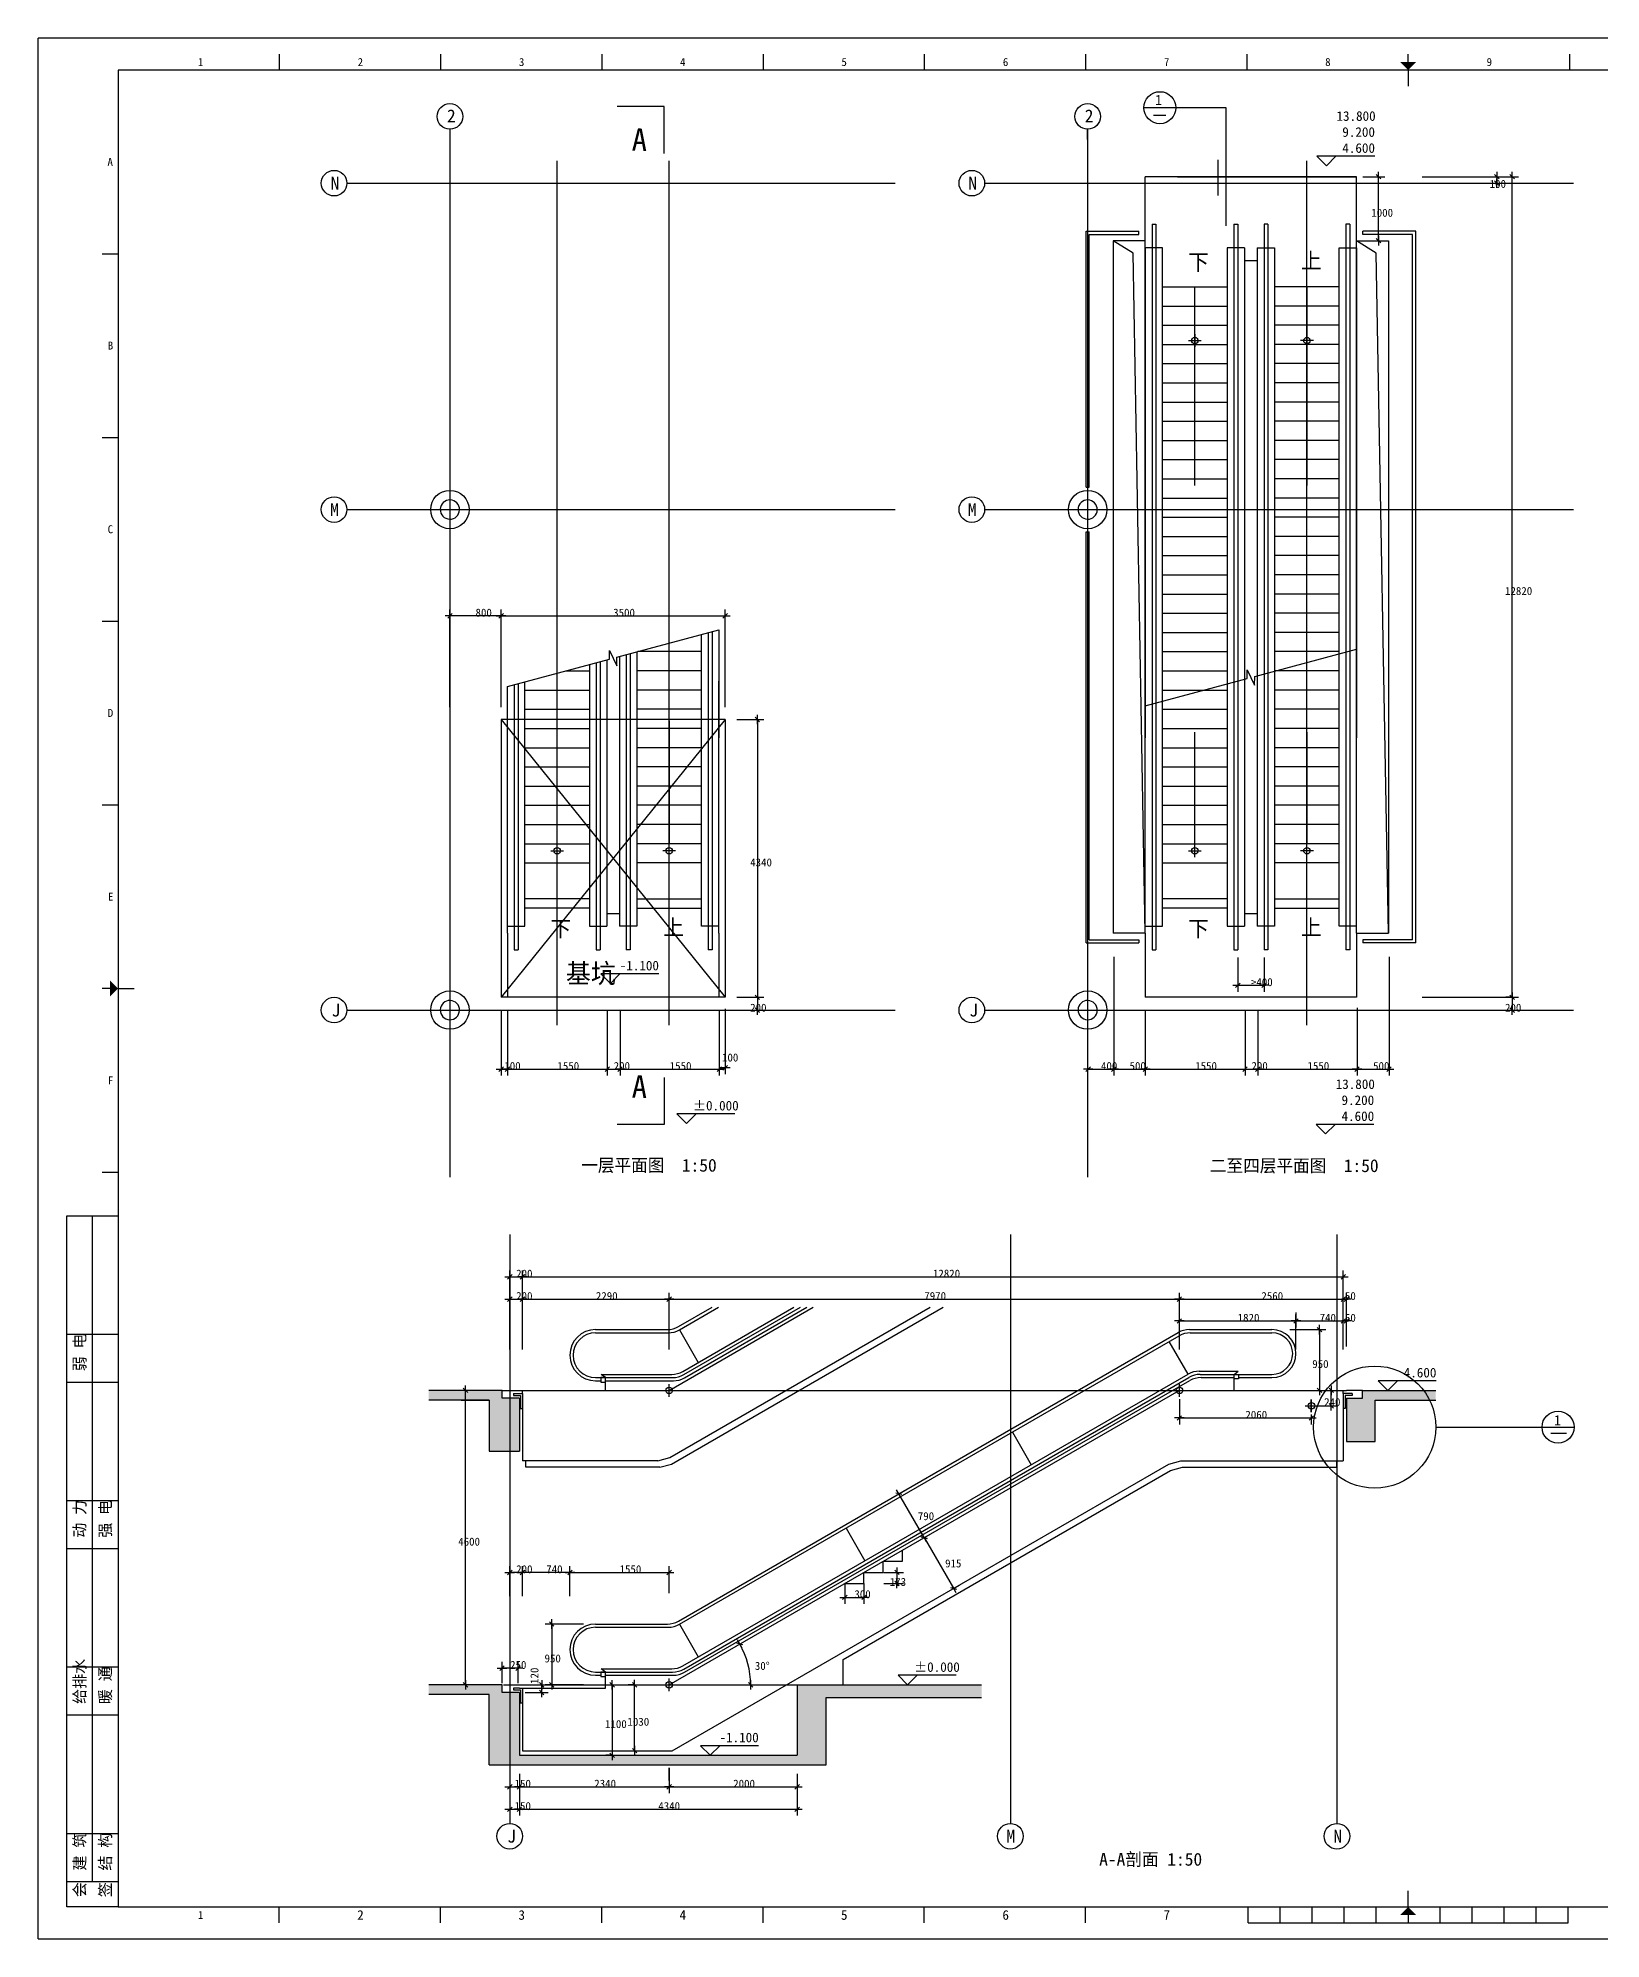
# Model space of a CAD drawing. Header units: metres. Extents: x 63097 to 105147, y -83418 to -53718.
# Drawn here: x 63097 to 87510, y -83418 to -53718 of the extents above; entities that cross this region are included whole.
import ezdxf

# ---------------------------------------------------------------- set-up
doc = ezdxf.new("R2010")
doc.units = ezdxf.units.M
for name, color, linetype in [('A_TEXT', 31, 'Continuous'), ('AXIS', 8, 'Continuous'), ('COL-S', 251, 'Continuous'), ('COLUMN', 1, 'Continuous'), ('D-TEXT', 3, 'Continuous'), ('DIM', 3, 'Continuous'), ('LINE', 3, 'Continuous'), ('RAILING', 4, 'Continuous'), ('STAIR', 6, 'Continuous'), ('TEXT', 7, 'Continuous'), ('TK', 9, 'Continuous'), ('WALL', 2, 'Continuous')]:
    doc.layers.add(name, color=color, linetype=linetype)

# ---------------------------------------------------------------- blocks, each defined once
blk = doc.blocks.new('_DIMX')
blk.add_line((-150, 0), (150, 0))
blk.add_lwpolyline([(-70, -70), (70, 70)])

msp = doc.modelspace()

# ---------------------------------------------------------------- hatches: boundary and pattern name
at = {"layer": 'COL-S'}
h = msp.add_hatch(dxfattribs=at)
h.set_pattern_fill('SOLID')
h.paths.add_polyline_path([(70145.58, -74996.98), (70145.58, -75796.98), (70465.58, -75796.98), (70465.58, -74966.98), (70345.58, -74966.98), (70345.58, -74846.98), (69200.82, -74846.98), (69200.82, -74996.98)])
h.paths.add_polyline_path([(70615.58, -74966.98), (70465.58, -74966.98), (70465.58, -75796.98), (70615.58, -75796.98)])
h = msp.add_hatch(dxfattribs=at)
h.set_pattern_fill('SOLID')
h.paths.add_polyline_path([(83985.58, -74996.98), (84930.34, -74996.98), (84930.34, -74846.98), (83785.58, -74846.98), (83785.58, -74966.98), (83535.58, -74966.98), (83535.58, -75646.98), (83985.58, -75646.98)])
h = msp.add_hatch(dxfattribs=at)
h.set_pattern_fill('SOLID')
h.paths.add_polyline_path([(70465.58, -79566.98), (70345.58, -79566.98), (70345.58, -79446.98), (69200.82, -79446.98), (69200.82, -79596.98), (70145.58, -79596.98), (70145.58, -80696.98), (70465.58, -80696.98)])
h = msp.add_hatch(dxfattribs=at)
h.set_pattern_fill('SOLID')
h.paths.add_polyline_path([(74955.58, -80546.98), (70615.58, -80546.98), (70615.58, -79566.98), (70465.58, -79566.98), (70465.58, -80696.98), (75405.58, -80696.98), (75405.58, -79646.98), (77835.85, -79646.98), (77835.85, -79446.98), (74955.58, -79446.98)])

# ---------------------------------------------------------------- linework, layer by layer
for p, q in [((70436.56, -79446.98), (71044.33, -79446.98)), ((70706.56, -79566.98), (71064.33, -79566.98)), ((70964.33, -79371.98), (70964.33, -79521.98)), ((70964.33, -79446.48), (70964.33, -79445.98)), ((70964.33, -79566.98), (70964.33, -79446.98)), ((70964.33, -79641.98), (70964.33, -79491.98)), ((70964.33, -79567.48), (70964.33, -79567.98))]:
    msp.add_line(p, q)
for points in [[(70929.33, -79411.98), (70999.33, -79481.98)], [(70999.33, -79601.98), (70929.33, -79531.98)]]:
    msp.add_lwpolyline(points)
at = {"layer": 'AXIS'}
for p, q in [((69530.69, -55142.69), (69530.69, -71516.12)), ((79492.25, -55302.82), (79492.25, -55142.69)), ((79492.25, -55142.69), (79492.25, -71516.12)), ((71205.69, -69140.69), (71205.69, -55635.02)), ((72955.69, -69140.69), (72955.69, -55635.02)), ((82917.25, -69140.69), (82917.25, -55635.02)), ((67921.94, -55984.96), (76483.5, -55984.96)), ((77883.5, -55984.96), (87081.39, -55984.96)), ((83266.32, -55984.96), (87081.39, -55984.96)), ((67921.94, -61084.96), (76483.5, -61084.96)), ((77883.5, -61084.96), (87081.39, -61084.96)), ((67921.94, -68904.96), (76483.5, -68904.96)), ((77883.5, -68904.96), (87081.39, -68904.96)), ((70465.58, -72411.08), (70465.58, -81612.19)), ((78285.58, -72411.08), (78285.58, -81612.19)), ((83385.58, -72411.08), (83385.58, -81612.19))]:
    msp.add_line(p, q, dxfattribs=at)
at = {"layer": 'COL-S'}
for centre, start, end in [((69530.69, -61084.96), 88.49, 268.49), ((69530.69, -61084.96), 268.49, 88.49), ((79492.25, -61084.96), 88.49, 268.49), ((79492.25, -61084.96), 268.49, 88.49), ((69530.69, -68904.96), 88.49, 268.49), ((69530.69, -68904.96), 268.49, 88.49), ((79492.25, -68904.96), 88.49, 268.49), ((79492.25, -68904.96), 268.49, 88.49)]:
    msp.add_arc(centre, 150, start, end, dxfattribs=at)
at = {"layer": 'COLUMN'}
for centre in [(69530.69, -61084.96), (79492.25, -61084.96), (69530.69, -68904.96), (79492.25, -68904.96)]:
    msp.add_circle(centre, 300, dxfattribs=at)
at = {"layer": 'D-TEXT'}
for p, q in [((83976.52, -55564.6), (83071.02, -55564.6)), ((83071.02, -55564.6), (83220.72, -55714.3)), ((83220.72, -55714.3), (83370.42, -55564.6)), ((72793.28, -68337.62), (71887.79, -68337.62)), ((71887.79, -68337.62), (72037.49, -68487.32)), ((72037.49, -68487.32), (72187.19, -68337.62)), ((73982.47, -70525.9), (73076.97, -70525.9)), ((73076.97, -70525.9), (73226.67, -70675.6)), ((73226.67, -70675.6), (73376.37, -70525.9)), ((83964.4, -70690.31), (83058.9, -70690.31)), ((83058.9, -70690.31), (83208.6, -70840.01)), ((83208.6, -70840.01), (83358.3, -70690.31)), ((84936.13, -74697.28), (84030.63, -74697.28)), ((84030.63, -74697.28), (84180.33, -74846.98)), ((84180.33, -74846.98), (84330.03, -74697.28)), ((77436.51, -79297.28), (76531.01, -79297.28)), ((76531.01, -79297.28), (76680.71, -79446.98)), ((76680.71, -79446.98), (76830.41, -79297.28)), ((72065.58, -79446.98), (72165.58, -79446.98)), ((72065.58, -79447.48), (72065.58, -80546.48)), ((72416.25, -79445.98), (72316.25, -79445.98)), ((72416.25, -80475.48), (72416.25, -79446.48)), ((72416.25, -80475.98), (72516.25, -80475.98)), ((74351.51, -80397.28), (73446.01, -80397.28)), ((73446.01, -80397.28), (73595.71, -80546.98)), ((73595.71, -80546.98), (73745.42, -80397.28)), ((72065.58, -80546.98), (71965.58, -80546.98)), ((72955.58, -80743.84), (72955.58, -81140.77)), ((70465.08, -81040.77), (70464.58, -81040.77)), ((70465.58, -80839.1), (70465.58, -81140.77)), ((70465.58, -81040.77), (70465.58, -81490.77)), ((70465.58, -81040.77), (70615.58, -81040.77)), ((70615.58, -80839.1), (70615.58, -81490.77)), ((70615.58, -80839.1), (70615.58, -81140.77)), ((70615.58, -80839.1), (70615.58, -81140.77)), ((70615.58, -81040.77), (70615.58, -81490.77)), ((70616.08, -81040.77), (72955.08, -81040.77)), ((70616.08, -81040.77), (70616.58, -81040.77)), ((72955.58, -80839.1), (72955.58, -81140.77)), ((72956.08, -81040.77), (74955.08, -81040.77)), ((74955.58, -80839.1), (74955.58, -81140.77)), ((74955.58, -80839.1), (74955.58, -81490.77)), ((70465.08, -81390.77), (70464.58, -81390.77)), ((70465.58, -81390.77), (70615.58, -81390.77)), ((70616.08, -81390.77), (74955.08, -81390.77)), ((70616.08, -81390.77), (70616.58, -81390.77))]:
    msp.add_line(p, q, dxfattribs=at)
for centre in [(69530.69, -54942.69), (79492.25, -54942.69), (67721.94, -55984.96), (77683.5, -55984.96), (67721.94, -61084.96), (77683.5, -61084.96), (67721.94, -68904.96), (77683.5, -68904.96), (70465.58, -81812.19), (78285.58, -81812.19), (83385.58, -81812.19)]:
    msp.add_circle(centre, 200, dxfattribs=at)
msp.add_arc((72955.58, -79446.98), 1272.75, 0.02, 29.98, dxfattribs=at)
at = {"layer": 'DIM'}
for p, q in [((84716.07, -55984.96), (85984.35, -55984.96)), ((85884.35, -55883.46), (85884.35, -55882.96)), ((85884.35, -55883.96), (85884.35, -55984.96)), ((85884.35, -55985.46), (85884.35, -55985.96)), ((69530.69, -64172.84), (69530.69, -62645.2)), ((70330.69, -64172.84), (70330.69, -62645.2)), ((70330.69, -64172.84), (70330.69, -62645.2)), ((73830.69, -64172.84), (73830.69, -62645.2)), ((70330.19, -62745.2), (69531.19, -62745.2)), ((70331.19, -62745.2), (73830.19, -62745.2)), ((73830.69, -64364.96), (70330.69, -68704.96)), ((70330.69, -64364.96), (73830.69, -68704.96)), ((74010.98, -64364.96), (74433.28, -64364.96)), ((74333.28, -64365.46), (74333.28, -68704.46)), ((81837.25, -68082.72), (81837.25, -68617.58)), ((82247.25, -68082.72), (82247.25, -68617.58)), ((81836.75, -68517.58), (81836.25, -68517.58)), ((81837.25, -68517.58), (82247.25, -68517.58)), ((82247.75, -68517.58), (82248.25, -68517.58)), ((74010.98, -68704.96), (74433.28, -68704.96)), ((74333.28, -68704.46), (74333.28, -68703.96)), ((74333.28, -68704.96), (74333.28, -68904.96)), ((74010.98, -68904.96), (74433.28, -68904.96)), ((74333.28, -68905.46), (74333.28, -68905.96)), ((70465.58, -74205.98), (70465.58, -72971.93)), ((70665.58, -73573.67), (70665.58, -72971.93)), ((70665.58, -74205.98), (70665.58, -72971.93)), ((83485.08, -73573.67), (83485.08, -72971.93)), ((70465.08, -73071.93), (70464.58, -73071.93)), ((70465.58, -73071.93), (70665.58, -73071.93)), ((70465.58, -73588.96), (70465.58, -73321.93)), ((70665.58, -74205.98), (70665.58, -73321.93)), ((70665.58, -73588.96), (70665.58, -73321.93)), ((70666.08, -73071.93), (83484.58, -73071.93)), ((70666.08, -73071.93), (70666.58, -73071.93)), ((72955.58, -74205.98), (72955.58, -73321.93)), ((72955.58, -74205.98), (72955.58, -73321.93)), ((80925.58, -73825.05), (80925.58, -73321.93)), ((80925.58, -73825.05), (80925.58, -73321.93)), ((83485.58, -73825.05), (83485.58, -73321.93)), ((70465.08, -73421.93), (70464.58, -73421.93)), ((70465.58, -73421.93), (70665.58, -73421.93)), ((70666.08, -73421.93), (72955.08, -73421.93)), ((70666.08, -73421.93), (70666.58, -73421.93)), ((72956.08, -73421.93), (80925.08, -73421.93)), ((80926.08, -73421.93), (83485.08, -73421.93)), ((82745.58, -73630.98), (82745.58, -73861.73)), ((73115.64, -73900.09), (73410.64, -74411.04)), ((80925.58, -74205.98), (80925.58, -73661.73)), ((80926.08, -73761.73), (82745.08, -73761.73)), ((82648.99, -73896.98), (83212.83, -73896.98)), ((82745.58, -74205.98), (82745.58, -73661.73)), ((82746.08, -73761.73), (83485.08, -73761.73)), ((83112.83, -73897.48), (83112.83, -74846.48)), ((83485.58, -74205.98), (83485.58, -73661.73)), ((81061.41, -74593.87), (80766.41, -74082.92)), ((70665.58, -74896.98), (70665.58, -74846.98)), ((70665.58, -74896.98), (70665.58, -75946.98)), ((80925.58, -74982.89), (80925.58, -75377.13)), ((82648.99, -74846.98), (83212.83, -74846.98)), ((83088.15, -74846.98), (83398.21, -74846.98)), ((83088.15, -75086.98), (83398.21, -75086.98)), ((83298.21, -74846.48), (83298.21, -74845.98)), ((83298.21, -75086.98), (83298.21, -74846.98)), ((83298.21, -75087.48), (83298.21, -75087.98)), ((83485.58, -74896.98), (83485.58, -74846.98)), ((80926.08, -75277.13), (82985.08, -75277.13)), ((82985.58, -75222.89), (82985.58, -75377.13)), ((78317.18, -75496.98), (78612.18, -76007.94)), ((86728.93, -75516.48), (86973.36, -75516.48)), ((76544.3, -76462.82), (76630.9, -76412.82)), ((76939.3, -77146.98), (76544.55, -76463.25)), ((75719.11, -76996.98), (76014.11, -77507.94)), ((76939.3, -77146.98), (77025.9, -77096.98)), ((76939.55, -77147.41), (77026.15, -77097.41)), ((76939.55, -77147.41), (77396.55, -77938.96)), ((76298.49, -77690.16), (76298.49, -77516.95)), ((76298.49, -77516.95), (76598.49, -77516.95)), ((76598.49, -77516.95), (76598.49, -77343.75)), ((70465.08, -77690.91), (70464.58, -77690.91)), ((70465.58, -78063.85), (70465.58, -77590.91)), ((70665.58, -77690.91), (70465.58, -77690.91)), ((70665.58, -78063.85), (70665.58, -77590.91)), ((70666.08, -77690.91), (70666.58, -77690.91)), ((71405.08, -77690.91), (70666.08, -77690.91)), ((71405.58, -78013.85), (71405.58, -77590.91)), ((71405.58, -78063.85), (71405.58, -77590.91)), ((71406.08, -77690.91), (72955.08, -77690.91)), ((72955.58, -78013.85), (72955.58, -77590.91)), ((75998.49, -77690.16), (76298.49, -77690.16)), ((75998.49, -77863.36), (75998.49, -77690.16)), ((76310.51, -77690.16), (76613.96, -77690.16)), ((76513.96, -77689.66), (76513.96, -77689.16)), ((76513.96, -77690.16), (76513.96, -77863.36)), ((75697.99, -78080.69), (75697.49, -78080.69)), ((75698.49, -77863.36), (75998.49, -77863.36)), ((75698.49, -77863.36), (75698.49, -78180.69)), ((75698.49, -78080.69), (75998.49, -78080.69)), ((75998.49, -77863.36), (75998.49, -78180.69)), ((75998.99, -78080.69), (75999.49, -78080.69)), ((76310.51, -77863.36), (76613.96, -77863.36)), ((76513.96, -77863.86), (76513.96, -77864.36)), ((77396.8, -77939.39), (77483.4, -77889.39)), ((71615.41, -78496.98), (71020.92, -78496.98)), ((71120.92, -78497.48), (71120.92, -79446.48)), ((73115.64, -78500.09), (73410.64, -79011.04)), ((70345.08, -79185.3), (70344.58, -79185.3)), ((70345.58, -79418.82), (70345.58, -79085.3)), ((70595.58, -79185.3), (70345.58, -79185.3)), ((70595.58, -79418.82), (70595.58, -79085.3)), ((70596.08, -79185.3), (70596.58, -79185.3)), ((71615.41, -79446.98), (71020.92, -79446.98))]:
    msp.add_line(p, q, dxfattribs=at)
msp.add_circle((83975.97, -75420.7), 954.37, dxfattribs=at)
at = {"layer": 'LINE'}
for p, q in [((81656.44, -54805.73), (80370.85, -54805.73)), ((80715.47, -54926.34), (80518.48, -54926.34)), ((81656.44, -56651.48), (81656.44, -54805.73)), ((81524.12, -55623.1), (81524.12, -56176.51)), ((80392.25, -56884.96), (80392.25, -55884.96)), ((83692.25, -55884.96), (80392.25, -55884.96)), ((80897.56, -55884.96), (83692.25, -55884.96)), ((83692.25, -56884.96), (83692.25, -55884.96)), ((83792.25, -55884.96), (84135.15, -55884.96)), ((84035.15, -56884.46), (84035.15, -55885.46)), ((84716.07, -55883.96), (86223.54, -55883.96)), ((86123.54, -68704.46), (86123.54, -55884.46)), ((79892.25, -56884.96), (79892.25, -67704.96)), ((80392.25, -56884.96), (79892.25, -56884.96)), ((80200.55, -57080.89), (79892.25, -56884.96)), ((83692.25, -56884.96), (84192.25, -56884.96)), ((84000.55, -57080.89), (83692.25, -56884.96)), ((83792.25, -56884.96), (84135.15, -56884.96)), ((84192.25, -56884.96), (84192.25, -67704.96)), ((80392.25, -67704.96), (80200.55, -57080.89)), ((84192.25, -67704.96), (84000.55, -57080.89)), ((81167.25, -60709.08), (81167.25, -57604.96)), ((82917.25, -57604.96), (82917.25, -60709.08)), ((82917.25, -57604.96), (82917.25, -57964.96)), ((81067.25, -58444.96), (81267.25, -58444.96)), ((81167.25, -58344.96), (81167.25, -58544.96)), ((83017.25, -58444.96), (82817.25, -58444.96)), ((82917.25, -58344.96), (82917.25, -58544.96)), ((81167.25, -60709.08), (81167.25, -60349.08)), ((73830.69, -64364.96), (70330.69, -64364.96)), ((70330.69, -64364.96), (70330.69, -68704.96)), ((72955.69, -64384.46), (72955.69, -64744.46)), ((73830.69, -64364.96), (73830.69, -68704.96)), ((71205.69, -66304.96), (71205.69, -64564.46)), ((72955.69, -64564.46), (72955.69, -64924.46)), ((72955.69, -64564.46), (72955.69, -66304.96)), ((81167.25, -66304.96), (81167.25, -64564.46)), ((82917.25, -64564.46), (82917.25, -66304.96)), ((82917.25, -64564.46), (82917.25, -64924.46)), ((71205.69, -66304.96), (71205.69, -65944.96)), ((71205.69, -66364.96), (71205.69, -66004.96)), ((81167.25, -66304.96), (81167.25, -65944.96)), ((71105.69, -66414.96), (71305.69, -66414.96)), ((71205.69, -66514.96), (71205.69, -66314.96)), ((73055.69, -66414.96), (72855.69, -66414.96)), ((72955.69, -66514.96), (72955.69, -66314.96)), ((81067.25, -66414.96), (81267.25, -66414.96)), ((81167.25, -66514.96), (81167.25, -66314.96)), ((83017.25, -66414.96), (82817.25, -66414.96)), ((82917.25, -66514.96), (82917.25, -66314.96)), ((70430.69, -67704.96), (70430.69, -68704.96)), ((73730.69, -67704.96), (73730.69, -68704.96)), ((80392.25, -67704.96), (79892.25, -67704.96)), ((80392.25, -67704.96), (80392.25, -68704.96)), ((83692.25, -67704.96), (83692.25, -68704.96)), ((83692.25, -67704.96), (84192.25, -67704.96)), ((79900.33, -68071.99), (79900.33, -69928.07)), ((84200.33, -68071.99), (84200.33, -69928.07)), ((73830.69, -68704.96), (70330.69, -68704.96)), ((73830.69, -68884.96), (73830.69, -69908.07)), ((83692.25, -68704.96), (80392.25, -68704.96)), ((83700.33, -68870.2), (83700.33, -69928.07)), ((84716.07, -68704.96), (86223.54, -68704.96)), ((86123.54, -68704.96), (86023.54, -68704.96)), ((86123.54, -68704.46), (86123.54, -68703.96)), ((86123.54, -68704.96), (86123.54, -68904.96)), ((70330.69, -68904.96), (70330.69, -69928.07)), ((70430.69, -68904.96), (70430.69, -69928.07)), ((70430.69, -68904.96), (70430.69, -69928.07)), ((71988.77, -68904.96), (71988.77, -69928.07)), ((72188.77, -68904.96), (72188.77, -69928.07)), ((73738.77, -68904.96), (73738.77, -69928.07)), ((80392.25, -68904.96), (80392.25, -69928.07)), ((81950.33, -68904.96), (81950.33, -69928.07)), ((82150.33, -68904.96), (82150.33, -69928.07)), ((84716.07, -68904.96), (86201.04, -68904.96)), ((86123.54, -68905.46), (86123.54, -68905.96)), ((70330.19, -69828.07), (70329.69, -69828.07)), ((70330.69, -69828.07), (70430.69, -69828.07)), ((70431.19, -69828.07), (71988.27, -69828.07)), ((70431.19, -69828.07), (70431.69, -69828.07)), ((71988.27, -69828.07), (71987.77, -69828.07)), ((71988.77, -69828.07), (72188.77, -69828.07)), ((72189.27, -69828.07), (73738.27, -69828.07)), ((72189.27, -69828.07), (72189.77, -69828.07)), ((73831.19, -69808.07), (73729.69, -69808.07)), ((73730.69, -69808.07), (73830.69, -69808.07)), ((79500.83, -69828.07), (79899.83, -69828.07)), ((79900.83, -69828.07), (80391.75, -69828.07)), ((80392.75, -69828.07), (81949.83, -69828.07)), ((81949.83, -69828.07), (81949.33, -69828.07)), ((81950.33, -69828.07), (82150.33, -69828.07)), ((82150.83, -69828.07), (83699.83, -69828.07)), ((82150.83, -69828.07), (82151.33, -69828.07)), ((83700.83, -69828.07), (84199.83, -69828.07)), ((83535.58, -73819.47), (83535.58, -73321.93)), ((72955.58, -74846.98), (75204.67, -73548.47)), ((83485.08, -73421.93), (83484.58, -73421.93)), ((83485.58, -73421.93), (83535.58, -73421.93)), ((83536.08, -73421.93), (83536.58, -73421.93)), ((83485.08, -73761.73), (83484.58, -73761.73)), ((83485.58, -73761.73), (83535.58, -73761.73)), ((83535.58, -74159.26), (83535.58, -73661.73)), ((83536.08, -73761.73), (83536.58, -73761.73)), ((71455.58, -74296.98), (71455.58, -74296.98)), ((82695.58, -74271.98), (82695.58, -74271.98)), ((72955.58, -74946.98), (72955.58, -74746.98)), ((80925.58, -74946.98), (80925.58, -74746.98)), ((69773.2, -74846.98), (69673.2, -74846.98)), ((69773.2, -79446.48), (69773.2, -74847.48)), ((72855.58, -74846.98), (73055.58, -74846.98)), ((72955.58, -79446.98), (80923.01, -74846.98)), ((80825.58, -74846.98), (81025.58, -74846.98)), ((82888.15, -75086.98), (83088.15, -75086.98)), ((82985.58, -75186.98), (82985.58, -74986.98)), ((82988.15, -75186.98), (82988.15, -74986.98)), ((83785.58, -74846.98), (83535.58, -74846.98)), ((84930.34, -75420.7), (87089.54, -75420.7)), ((71455.58, -78896.98), (71455.58, -78896.98)), ((75674.01, -79446.98), (75674.01, -79049.52)), ((69773.2, -79446.98), (69673.2, -79446.98)), ((72855.58, -79446.98), (73055.58, -79446.98)), ((72955.58, -79546.98), (72955.58, -79346.98)), ((72955.58, -80943.84), (72955.58, -80743.84))]:
    msp.add_line(p, q, dxfattribs=at)
for centre, radius in [((80620.85, -54805.73), 250), ((81167.25, -58444.96), 50), ((82917.25, -58444.96), 50), ((71205.69, -66414.96), 50), ((72955.69, -66414.96), 50), ((81167.25, -66414.96), 50), ((82917.25, -66414.96), 50), ((72955.58, -74846.98), 50), ((80925.58, -74846.98), 50), ((82988.15, -75086.98), 50), ((86839.54, -75420.7), 250), ((72955.58, -79446.98), 50)]:
    msp.add_circle(centre, radius, dxfattribs=at)
at = {"layer": 'RAILING'}
for p, q in [((79467.25, -56734.96), (80292.25, -56734.96)), ((79467.25, -60734.96), (79467.25, -56734.96)), ((79517.25, -56784.96), (80292.25, -56784.96)), ((79517.25, -60734.96), (79517.25, -56784.96)), ((80292.25, -56784.96), (80292.25, -56734.96)), ((83792.25, -56784.96), (83792.25, -56734.96)), ((84617.25, -56734.96), (83792.25, -56734.96)), ((84567.25, -56784.96), (83792.25, -56784.96)), ((84567.25, -67804.96), (84567.25, -56784.96)), ((84617.25, -67854.96), (84617.25, -56734.96)), ((79467.25, -60734.96), (79517.25, -60734.96)), ((79467.25, -61434.96), (79517.25, -61434.96)), ((79467.25, -67854.96), (79467.25, -61434.96)), ((79517.25, -67804.96), (79517.25, -61434.96)), ((79467.25, -67854.96), (80292.25, -67854.96)), ((79517.25, -67804.96), (80292.25, -67804.96)), ((80292.25, -67804.96), (80292.25, -67854.96)), ((84567.25, -67804.96), (83792.25, -67804.96)), ((83792.25, -67804.96), (83792.25, -67854.96)), ((84617.25, -67854.96), (83792.25, -67854.96))]:
    msp.add_line(p, q, dxfattribs=at)
at = {"layer": 'STAIR'}
for p, q in [((80497.25, -56624.96), (80497.25, -67964.96)), ((80497.25, -56624.96), (80557.25, -56624.96)), ((80557.25, -56624.96), (80557.25, -67964.96)), ((81777.25, -56624.96), (81777.25, -67964.96)), ((81777.25, -56624.96), (81837.25, -56624.96)), ((81837.25, -56624.96), (81837.25, -67964.96)), ((82247.25, -56624.96), (82247.25, -67964.96)), ((82307.25, -56624.96), (82247.25, -56624.96)), ((82307.25, -56624.96), (82307.25, -67964.96)), ((83527.25, -56624.96), (83527.25, -67964.96)), ((83587.25, -56624.96), (83527.25, -56624.96)), ((83587.25, -56624.96), (83587.25, -67964.96)), ((80392.25, -67704.96), (80392.25, -56884.96)), ((80392.25, -56994.96), (80392.25, -64650.19)), ((80662.25, -56994.96), (80392.25, -56994.96)), ((80662.25, -67594.96), (80662.25, -56994.96)), ((81672.25, -56994.96), (81672.25, -67594.96)), ((81942.25, -56994.96), (81672.25, -56994.96)), ((81942.25, -56994.96), (81942.25, -67594.96)), ((82142.25, -56994.96), (82412.25, -56994.96)), ((82142.25, -56994.96), (82142.25, -67594.96)), ((82412.25, -56994.96), (82412.25, -67594.96)), ((83422.25, -56994.96), (83692.25, -56994.96)), ((83422.25, -67594.96), (83422.25, -56994.96)), ((83692.25, -67704.96), (83692.25, -56884.96)), ((83692.25, -56994.96), (83692.25, -64650.19)), ((81942.25, -57194.96), (82142.25, -57194.96)), ((80662.25, -57604.96), (81672.25, -57604.96)), ((83422.25, -57604.96), (82412.25, -57604.96)), ((80662.25, -57904.96), (81672.25, -57904.96)), ((83422.25, -57904.96), (82412.25, -57904.96)), ((80662.25, -58204.96), (81672.25, -58204.96)), ((83422.25, -58204.96), (82412.25, -58204.96)), ((80662.25, -58504.96), (81672.25, -58504.96)), ((83422.25, -58504.96), (82412.25, -58504.96)), ((80662.25, -58804.96), (81672.25, -58804.96)), ((83422.25, -58804.96), (82412.25, -58804.96)), ((80662.25, -59104.96), (81672.25, -59104.96)), ((83422.25, -59104.96), (82412.25, -59104.96)), ((80662.25, -59404.96), (81672.25, -59404.96)), ((83422.25, -59404.96), (82412.25, -59404.96)), ((80662.25, -59704.96), (81672.25, -59704.96)), ((83422.25, -59704.96), (82412.25, -59704.96)), ((80662.25, -60004.96), (81672.25, -60004.96)), ((83422.25, -60004.96), (82412.25, -60004.96)), ((80662.25, -60304.96), (81672.25, -60304.96)), ((83422.25, -60304.96), (82412.25, -60304.96)), ((80662.25, -60604.96), (81672.25, -60604.96)), ((83422.25, -60604.96), (82412.25, -60604.96)), ((80662.25, -60904.96), (81672.25, -60904.96)), ((83422.25, -60904.96), (82412.25, -60904.96)), ((80662.25, -61204.96), (81672.25, -61204.96)), ((83422.25, -61204.96), (82412.25, -61204.96)), ((80662.25, -61504.96), (81672.25, -61504.96)), ((83422.25, -61504.96), (82412.25, -61504.96)), ((80662.25, -61804.96), (81672.25, -61804.96)), ((83422.25, -61804.96), (82412.25, -61804.96)), ((80662.25, -62104.96), (81672.25, -62104.96)), ((83422.25, -62104.96), (82412.25, -62104.96)), ((80662.25, -62404.96), (81672.25, -62404.96)), ((83422.25, -62404.96), (82412.25, -62404.96)), ((80662.25, -62704.96), (81672.25, -62704.96)), ((83422.25, -62704.96), (82412.25, -62704.96)), ((72139.72, -63392.26), (73730.69, -62965.96)), ((73460.69, -67594.96), (73460.69, -63038.3)), ((73565.69, -63010.17), (73565.69, -67964.96)), ((73625.69, -62994.09), (73625.69, -67964.96)), ((73730.69, -62965.96), (73730.69, -64650.19)), ((80662.25, -63004.96), (81672.25, -63004.96)), ((83422.25, -63004.96), (82412.25, -63004.96)), ((70430.69, -63850.19), (72021.66, -63423.89)), ((71710.69, -63507.22), (71710.69, -67594.96)), ((71815.69, -63479.08), (71815.69, -67964.96)), ((71875.69, -63463), (71875.69, -67964.96)), ((71980.69, -63434.87), (71980.69, -67594.96)), ((72021.66, -63423.89), (72022.9, -63288.97)), ((72022.9, -63288.97), (72138.49, -63527.17)), ((72138.49, -63527.17), (72139.72, -63392.26)), ((72180.69, -63381.28), (72180.69, -67594.96)), ((72285.69, -63353.15), (72285.69, -67964.96)), ((72345.69, -63337.07), (72345.69, -67964.96)), ((72450.69, -63308.93), (72450.69, -67594.96)), ((73460.69, -63304.96), (72465.52, -63304.96)), ((80662.25, -63304.96), (81672.25, -63304.96)), ((82101.28, -63692.26), (83692.25, -63265.96)), ((83422.25, -63304.96), (82412.25, -63304.96)), ((70430.69, -67704.96), (70430.69, -63850.19)), ((70535.69, -63822.06), (70535.69, -67964.96)), ((70595.69, -63805.98), (70595.69, -67964.96)), ((70700.69, -67594.96), (70700.69, -63777.84)), ((71345.91, -63604.96), (71710.69, -63604.96)), ((73460.69, -63604.96), (72450.69, -63604.96)), ((73730.69, -67704.96), (73730.69, -63765.96)), ((80392.25, -64150.19), (81983.22, -63723.89)), ((80662.25, -63604.96), (81672.25, -63604.96)), ((81983.22, -63723.89), (81984.46, -63588.97)), ((81984.46, -63588.97), (82100.05, -63827.17)), ((82100.05, -63827.17), (82101.28, -63692.26)), ((83422.25, -63604.96), (82412.25, -63604.96)), ((70700.69, -63904.96), (71710.69, -63904.96)), ((73460.69, -63904.96), (72450.69, -63904.96)), ((80662.25, -63904.96), (81672.25, -63904.96)), ((83422.25, -63904.96), (82412.25, -63904.96)), ((70700.69, -64204.96), (71710.69, -64204.96)), ((73460.69, -64204.96), (72450.69, -64204.96)), ((80662.25, -64204.96), (81672.25, -64204.96)), ((83422.25, -64204.96), (82412.25, -64204.96)), ((70700.69, -64504.96), (71710.69, -64504.96)), ((73460.69, -64504.96), (72450.69, -64504.96)), ((80662.25, -64504.96), (81672.25, -64504.96)), ((83422.25, -64504.96), (82412.25, -64504.96)), ((70700.69, -64804.96), (71710.69, -64804.96)), ((73460.69, -64804.96), (72450.69, -64804.96)), ((80662.25, -64804.96), (81672.25, -64804.96)), ((83422.25, -64804.96), (82412.25, -64804.96)), ((70700.69, -65104.96), (71710.69, -65104.96)), ((73460.69, -65104.96), (72450.69, -65104.96)), ((80662.25, -65104.96), (81672.25, -65104.96)), ((83422.25, -65104.96), (82412.25, -65104.96)), ((70700.69, -65404.96), (71710.69, -65404.96)), ((73460.69, -65404.96), (72450.69, -65404.96)), ((80662.25, -65404.96), (81672.25, -65404.96)), ((83422.25, -65404.96), (82412.25, -65404.96)), ((70700.69, -65704.96), (71710.69, -65704.96)), ((73460.69, -65704.96), (72450.69, -65704.96)), ((80662.25, -65704.96), (81672.25, -65704.96)), ((83422.25, -65704.96), (82412.25, -65704.96)), ((70700.69, -66004.96), (71710.69, -66004.96)), ((73460.69, -66004.96), (72450.69, -66004.96)), ((80662.25, -66004.96), (81672.25, -66004.96)), ((83422.25, -66004.96), (82412.25, -66004.96)), ((70700.69, -66304.96), (71710.69, -66304.96)), ((73460.69, -66304.96), (72450.69, -66304.96)), ((80662.25, -66304.96), (81672.25, -66304.96)), ((83422.25, -66304.96), (82412.25, -66304.96)), ((70700.69, -66604.96), (71710.69, -66604.96)), ((73460.69, -66604.96), (72450.69, -66604.96)), ((80662.25, -66604.96), (81672.25, -66604.96)), ((83422.25, -66604.96), (82412.25, -66604.96)), ((71710.69, -67164.96), (70700.69, -67164.96)), ((71710.69, -67314.96), (70700.69, -67314.96)), ((71980.69, -67394.96), (72180.69, -67394.96)), ((72450.69, -67164.96), (73460.69, -67164.96)), ((72450.69, -67314.96), (73460.69, -67314.96)), ((81672.25, -67164.96), (80662.25, -67164.96)), ((81672.25, -67314.96), (80662.25, -67314.96)), ((81942.25, -67394.96), (82142.25, -67394.96)), ((82412.25, -67164.96), (83422.25, -67164.96)), ((82412.25, -67314.96), (83422.25, -67314.96)), ((70430.69, -67594.96), (70700.69, -67594.96)), ((71710.69, -67594.96), (71980.69, -67594.96)), ((72450.69, -67594.96), (72180.69, -67594.96)), ((73730.69, -67594.96), (73460.69, -67594.96)), ((80392.25, -67594.96), (80662.25, -67594.96)), ((81672.25, -67594.96), (81942.25, -67594.96)), ((82412.25, -67594.96), (82142.25, -67594.96)), ((83692.25, -67594.96), (83422.25, -67594.96)), ((70535.69, -67964.96), (70595.69, -67964.96)), ((71815.69, -67964.96), (71875.69, -67964.96)), ((72345.69, -67964.96), (72285.69, -67964.96)), ((73625.69, -67964.96), (73565.69, -67964.96)), ((80497.25, -67964.96), (80557.25, -67964.96)), ((81777.25, -67964.96), (81837.25, -67964.96)), ((82307.25, -67964.96), (82247.25, -67964.96)), ((83587.25, -67964.96), (83527.25, -67964.96)), ((72966.93, -75896.98), (77034.67, -73548.47)), ((72993.72, -75996.98), (77234.67, -73548.47)), ((73102.25, -73850.09), (73624.67, -73548.47)), ((73115.64, -73900.09), (73724.67, -73548.47)), ((73169.81, -74550.09), (74904.67, -73548.47)), ((73183.21, -74600.09), (75004.67, -73548.47)), ((73196.61, -74650.09), (75104.67, -73548.47)), ((71805.58, -73896.98), (72927.25, -73896.98)), ((71805.58, -73946.98), (72940.64, -73946.98)), ((73102.25, -78450.09), (80907.25, -73943.87)), ((81082.25, -73896.98), (82370.58, -73896.98)), ((81095.64, -73946.98), (82370.58, -73946.98)), ((73115.64, -78500.09), (80920.64, -73993.87)), ((81236.41, -74546.98), (81841.69, -74546.98)), ((81778.38, -74596.98), (81841.69, -74546.98)), ((71805.58, -74646.98), (73008.21, -74646.98)), ((71805.58, -74696.98), (71888.99, -74696.98)), ((71958.99, -74646.98), (71888.99, -74646.98)), ((71888.99, -74646.98), (71888.99, -74716.98)), ((71888.99, -74716.98), (71958.99, -74716.98)), ((71895.69, -74596.98), (72994.81, -74596.98)), ((71958.99, -74646.98), (71895.69, -74596.98)), ((71958.99, -74770.98), (71958.99, -74646.98)), ((71958.99, -74696.98), (73021.61, -74696.98)), ((71958.99, -74846.98), (71958.99, -74770.98)), ((73169.81, -79150.09), (81061.41, -74593.87)), ((73183.21, -79200.09), (81074.81, -74643.87)), ((73196.61, -79250.09), (81088.21, -74693.87)), ((81249.81, -74596.98), (81848.38, -74596.98)), ((81263.21, -74646.98), (81778.38, -74646.98)), ((81778.38, -74846.98), (81778.38, -74596.98)), ((81778.38, -74596.98), (81848.38, -74596.98)), ((81848.38, -74666.98), (81778.38, -74666.98)), ((81848.38, -74596.98), (81848.38, -74666.98)), ((81848.38, -74596.98), (82370.58, -74596.98)), ((81848.38, -74646.98), (82370.58, -74646.98)), ((70345.58, -74846.98), (83535.58, -74846.98)), ((70525.58, -74896.98), (70525.58, -74926.98)), ((70525.58, -74896.98), (70665.58, -74896.98)), ((70525.58, -74926.98), (70635.58, -74926.98)), ((70635.58, -74926.98), (70635.58, -75126.98)), ((70635.58, -75126.98), (70665.58, -75126.98)), ((83625.58, -74896.98), (83485.58, -74896.98)), ((83485.58, -74896.98), (83485.58, -75946.98)), ((83515.58, -75126.98), (83485.58, -75126.98)), ((83625.58, -74926.98), (83515.58, -74926.98)), ((83515.58, -74926.98), (83515.58, -75126.98)), ((83625.58, -74896.98), (83625.58, -74926.98)), ((72780.33, -75946.98), (70665.58, -75946.98)), ((70718.19, -76046.98), (70718.19, -75946.98)), ((72780.33, -75946.98), (72966.93, -75896.98)), ((72807.12, -76046.98), (72993.72, -75996.98)), ((73001.57, -80476.98), (80761.16, -75996.98)), ((80761.16, -75996.98), (80947.76, -75946.98)), ((80947.76, -75946.98), (83485.58, -75946.98)), ((83385.58, -76046.98), (83385.58, -75946.98)), ((72807.12, -76046.98), (70718.19, -76046.98)), ((75674.01, -79049.52), (80787.95, -76096.98)), ((80787.95, -76096.98), (80974.55, -76046.98)), ((80974.55, -76046.98), (83385.58, -76046.98)), ((71805.58, -78496.98), (72927.25, -78496.98)), ((71805.58, -78546.98), (72940.64, -78546.98)), ((71805.58, -79246.98), (73008.21, -79246.98)), ((71805.58, -79296.98), (71888.99, -79296.98)), ((71958.99, -79246.98), (71888.99, -79246.98)), ((71888.99, -79246.98), (71888.99, -79316.98)), ((71895.69, -79196.98), (72994.81, -79196.98)), ((71958.99, -79246.98), (71895.69, -79196.98)), ((71958.99, -79370.98), (71958.99, -79246.98)), ((71958.99, -79296.98), (73021.61, -79296.98)), ((70365.58, -79446.98), (75565.58, -79446.98)), ((70615.58, -79496.98), (70525.58, -79496.98)), ((70525.58, -79496.98), (70525.58, -79526.98)), ((70525.58, -79526.98), (70635.58, -79526.98)), ((70615.58, -79496.98), (71958.99, -79496.98)), ((70635.58, -79526.98), (70635.58, -79726.98)), ((70665.58, -79496.98), (70665.58, -80476.98)), ((71888.99, -79316.98), (71958.99, -79316.98)), ((71958.99, -79496.98), (71958.99, -79370.98)), ((70635.58, -79726.98), (70665.58, -79726.98)), ((70665.58, -80476.98), (73001.57, -80476.98))]:
    msp.add_line(p, q, dxfattribs=at)
for centre, radius, start, end in [((71805.58, -74296.98), 400, 90, 180), ((71805.58, -74296.98), 350, 90, 180), ((72927.25, -73546.98), 350, 270, 300), ((72940.64, -73596.98), 350, 270, 300), ((81082.25, -74246.98), 350, 90, 120), ((81095.64, -74296.98), 350, 90, 120), ((82370.58, -74271.98), 375, 0, 90), ((82370.58, -74271.98), 325, 0, 90), ((71805.58, -74296.98), 400, 180, 270), ((71805.58, -74296.98), 350, 180, 270), ((81236.41, -74896.98), 350, 90, 120), ((82370.58, -74271.98), 325, 270, 0), ((82370.58, -74271.98), 375, 270, 0), ((72994.81, -74246.98), 350, 270, 300), ((73008.21, -74296.98), 350, 270, 300), ((73021.61, -74346.98), 350, 270, 300), ((81249.81, -74946.98), 350, 90, 120), ((81263.21, -74996.98), 350, 90, 120), ((71805.58, -78896.98), 400, 90, 180), ((71805.58, -78896.98), 350, 90, 180), ((72927.25, -78146.98), 350, 270, 300), ((72940.64, -78196.98), 350, 270, 300), ((71805.58, -78896.98), 400, 180, 270), ((71805.58, -78896.98), 350, 180, 270), ((72994.81, -78846.98), 350, 270, 300), ((73008.21, -78896.98), 350, 270, 300), ((73021.61, -78946.98), 350, 270, 300)]:
    msp.add_arc(centre, radius, start, end, dxfattribs=at)
at = {"layer": 'TEXT'}
for p, q in [((72876.92, -54786.11), (72143.59, -54786.11)), ((72876.92, -55519.44), (72876.92, -54786.11)), ((72876.92, -69956.52), (72876.92, -70689.85)), ((72876.92, -70689.85), (72143.59, -70689.85))]:
    msp.add_line(p, q, dxfattribs=at)
at = {"layer": 'TK'}
for p, q in [((105147.24, -53717.55), (63097.24, -53717.55)), ((63097.24, -83417.55), (63097.24, -53717.55)), ((66865.99, -53967.55), (66865.99, -54217.55)), ((69384.74, -53967.55), (69384.74, -54217.55)), ((71903.49, -53967.55), (71903.49, -54217.55)), ((74422.24, -53967.55), (74422.24, -54217.55)), ((76940.99, -53967.55), (76940.99, -54217.55)), ((79459.74, -53967.55), (79459.74, -54217.55)), ((81978.49, -53967.55), (81978.49, -54217.55)), ((87015.99, -53967.55), (87015.99, -54217.55)), ((84497.24, -54217.55), (84497.24, -54467.55)), ((64097.24, -57087.55), (64347.24, -57087.55)), ((64097.24, -59957.55), (64347.24, -59957.55)), ((64097.24, -62827.55), (64347.24, -62827.55)), ((64097.24, -65697.55), (64347.24, -65697.55)), ((64347.24, -68567.55), (64597.24, -68567.55)), ((64097.24, -71437.55), (64347.24, -71437.55)), ((63947.24, -82517.55), (63947.24, -72117.55)), ((63547.24, -73967.55), (64347.24, -73967.55)), ((63547.24, -74717.55), (64347.24, -74717.55)), ((63547.24, -76567.55), (64347.24, -76567.55)), ((63547.24, -77317.55), (64347.24, -77317.55)), ((63547.24, -79167.55), (64347.24, -79167.55)), ((63547.24, -79917.55), (64347.24, -79917.55)), ((63547.24, -81767.55), (64347.24, -81767.55)), ((63547.24, -82517.55), (64347.24, -82517.55)), ((84497.24, -82917.55), (84497.24, -82667.55)), ((66865.99, -83167.55), (66865.99, -82917.55)), ((69384.74, -83167.55), (69384.74, -82917.55)), ((71903.49, -83167.55), (71903.49, -82917.55)), ((74422.24, -83167.55), (74422.24, -82917.55)), ((76940.99, -83167.55), (76940.99, -82917.55)), ((79459.74, -83167.55), (79459.74, -82917.55)), ((81997.24, -83167.55), (81997.24, -82917.55)), ((82497.24, -83167.55), (82497.24, -82917.55)), ((82997.24, -83167.55), (82997.24, -82917.55)), ((83497.24, -83167.55), (83497.24, -82917.55)), ((83997.24, -83167.55), (83997.24, -82917.55)), ((84997.24, -83167.55), (84997.24, -82917.55)), ((85497.24, -83167.55), (85497.24, -82917.55)), ((85997.24, -83167.55), (85997.24, -82917.55)), ((86497.24, -83167.55), (86497.24, -82917.55)), ((86997.24, -83167.55), (86997.24, -82917.55)), ((63097.24, -83417.55), (105147.24, -83417.55)), ((81997.24, -83167.55), (86997.24, -83167.55))]:
    msp.add_line(p, q, dxfattribs=at)
for points in [[(84497.24, -54092.55), (84497.24, -53967.55)], [(64222.24, -68567.55), (64097.24, -68567.55)], [(64347.24, -82917.55), (63547.24, -82917.55), (63547.24, -72117.55), (64347.24, -72117.55)], [(84497.24, -83042.55), (84497.24, -83167.55)]]:
    msp.add_lwpolyline(points, dxfattribs=at)
msp.add_lwpolyline([(104647.24, -54217.55), (64347.24, -54217.55), (64347.24, -82917.55), (104647.24, -82917.55)], close=True, dxfattribs=at)
for points in [[(84372.24, -54092.55), (84622.24, -54092.55), (84497.24, -54217.55)], [(64222.24, -68692.55), (64222.24, -68442.55), (64347.24, -68567.55)], [(84372.24, -83042.55), (84622.24, -83042.55), (84497.24, -82917.55)]]:
    msp.add_solid(points, dxfattribs=at)
at = {"layer": 'WALL'}
for p, q in [((70345.58, -74846.98), (69200.82, -74846.98)), ((70145.58, -74996.98), (69200.82, -74996.98)), ((69705.34, -74996.98), (70145.58, -74996.98)), ((70145.58, -74996.98), (70145.58, -75796.98)), ((70345.58, -74966.98), (70345.58, -74846.98)), ((70615.58, -74966.98), (70345.58, -74966.98)), ((70615.58, -74966.98), (70615.58, -75796.98)), ((70615.58, -74966.98), (70615.58, -75646.98)), ((83535.58, -74966.98), (83785.58, -74966.98)), ((83535.58, -74966.98), (83535.58, -75646.98)), ((83785.58, -74966.98), (83785.58, -74846.98)), ((83785.58, -74846.98), (84930.34, -74846.98)), ((83985.58, -74996.98), (84930.34, -74996.98)), ((83985.58, -75646.98), (83985.58, -74996.98)), ((83535.58, -75646.98), (83985.58, -75646.98)), ((70145.58, -75796.98), (70615.58, -75796.98)), ((70345.58, -79446.98), (69200.82, -79446.98)), ((70345.58, -79566.98), (70345.58, -79446.98)), ((70615.58, -79566.98), (70345.58, -79566.98)), ((70615.58, -79566.98), (70615.58, -80546.98)), ((74955.58, -79446.98), (74955.58, -80546.98)), ((74955.58, -79446.98), (77835.85, -79446.98)), ((70145.58, -79596.98), (69200.82, -79596.98)), ((70145.58, -80696.98), (70145.58, -79596.98)), ((75405.58, -79646.98), (77835.85, -79646.98)), ((75405.58, -80696.98), (75405.58, -79646.98)), ((70145.58, -80696.98), (75405.58, -80696.98)), ((70615.58, -80546.98), (74955.58, -80546.98))]:
    msp.add_line(p, q, dxfattribs=at)

# ---------------------------------------------------------------- block references
at = {"layer": 'D-TEXT', "xscale": 0.5, "yscale": 0.5, "zscale": 0.5}
for p, rotation in [((74057.82, -78810.61), 119.99), ((72065.58, -79446.98), 90), ((72416.25, -79445.98), 90), ((74228.33, -79446.98), 270.01), ((72065.58, -80546.98), 270), ((72416.25, -80475.98), 270), ((70615.58, -81040.77), 180), ((70615.58, -81040.77), 180), ((72955.58, -81040.77), 180), ((70615.58, -81390.77), 180), ((70615.58, -81390.77), 180)]:
    msp.add_blockref('_DIMX', p, dxfattribs=dict(at, rotation=rotation))
for p in [(70465.58, -81040.77), (72955.58, -81040.77), (74955.58, -81040.77), (70465.58, -81390.77), (74955.58, -81390.77)]:
    msp.add_blockref('_DIMX', p, dxfattribs=at)
at = {"layer": 'DIM', "xscale": 0.5, "yscale": 0.5, "zscale": 0.5}
for p, rotation in [((85884.35, -55883.96), 270), ((85884.35, -55984.96), 90), ((69530.69, -62745.2), 180), ((70330.69, -62745.2), 180), ((74333.28, -64364.96), 90), ((82247.25, -68517.58), 180), ((74333.28, -68704.96), 270), ((74333.28, -68704.96), 270), ((74333.28, -68904.96), 90), ((70665.58, -73071.93), 180), ((70665.58, -73071.93), 180), ((70665.58, -73421.93), 180), ((70665.58, -73421.93), 180), ((72955.58, -73421.93), 180), ((80925.58, -73421.93), 180), ((80925.58, -73761.73), 180), ((82745.58, -73761.73), 180), ((83112.83, -73896.98), 90), ((83112.83, -74846.98), 270), ((83298.21, -74846.98), 270), ((83298.21, -75086.98), 90), ((80925.58, -75277.13), 180), ((76544.3, -76462.82), 120), ((76939.3, -77146.98), 120), ((76939.55, -77147.41), 300), ((70665.58, -77690.91), 180), ((70665.58, -77690.91), 180), ((71405.58, -77690.91), 180), ((76513.96, -77690.16), 270), ((76513.96, -77863.36), 90), ((75998.49, -78080.69), 180), ((77396.8, -77939.39), 300), ((71120.92, -78496.98), 90), ((70595.58, -79185.3), 180), ((71120.92, -79446.98), 270)]:
    msp.add_blockref('_DIMX', p, dxfattribs=dict(at, rotation=rotation))
for p in [(70330.69, -62745.2), (73830.69, -62745.2), (81837.25, -68517.58), (70465.58, -73071.93), (83485.08, -73071.93), (70465.58, -73421.93), (72955.58, -73421.93), (80925.58, -73421.93), (83485.58, -73421.93), (82745.58, -73761.73), (83485.58, -73761.73), (82985.58, -75277.13), (70465.58, -77690.91), (71405.58, -77690.91), (72955.58, -77690.91), (75698.49, -78080.69), (70345.58, -79185.3)]:
    msp.add_blockref('_DIMX', p, dxfattribs=at)
at = {"layer": 'LINE', "xscale": 0.5, "yscale": 0.5, "zscale": 0.5}
for p, rotation in [((84035.15, -55884.96), 90), ((86123.54, -55883.96), 90), ((84035.15, -56884.96), 270), ((86123.54, -68704.96), 270), ((86123.54, -68704.96), 270), ((86123.54, -68904.96), 90), ((70430.69, -69828.07), 180), ((70430.69, -69828.07), 180), ((72188.77, -69828.07), 180), ((72188.77, -69828.07), 180), ((73830.69, -69808.07), 180), ((79500.33, -69828.07), 180), ((79900.33, -69828.07), 180), ((80392.25, -69828.07), 180), ((82150.33, -69828.07), 180), ((82150.33, -69828.07), 180), ((83700.33, -69828.07), 180), ((83535.58, -73421.93), 180), ((83535.58, -73761.73), 180), ((69773.2, -74846.98), 90), ((69773.2, -79446.98), 270)]:
    msp.add_blockref('_DIMX', p, dxfattribs=dict(at, rotation=rotation))
for p in [(70330.69, -69828.07), (71988.77, -69828.07), (71988.77, -69828.07), (73738.77, -69828.07), (79900.33, -69828.07), (80392.25, -69828.07), (81950.33, -69828.07), (81950.33, -69828.07), (83700.33, -69828.07), (84200.33, -69828.07), (83485.58, -73421.93), (83485.58, -73761.73)]:
    msp.add_blockref('_DIMX', p, dxfattribs=at)

# ---------------------------------------------------------------- texts
at = {"layer": 'A_TEXT'}
msp.add_text('1', height=160, dxfattribs=at).set_placement((86776.96, -75394.14, -0.19))
at = {"layer": 'D-TEXT'}
for s, height, p in [('1', 160, (80545.8, -54764.84)), ('2', 200, (69485.25, -55033.54)), ('2', 200, (79446.81, -55033.54)), ('N', 200, (67667.33, -56084.96)), ('N', 200, (77628.89, -56084.96)), ('M', 200, (67659.71, -61184.96)), ('M', 200, (77621.27, -61184.96)), ('J', 200, (67682.57, -69004.96)), ('J', 200, (77644.13, -69004.96)), ('J', 200, (70426.21, -81912.19)), ('M', 200, (78223.36, -81912.19)), ('N', 200, (83330.97, -81912.19))]:
    msp.add_text(s, height=height, dxfattribs=at).set_placement(p)
for s, p in [('13.800', (83378.39, -55011.35)), ('9.200', (83469.82, -55261.35)), ('4.600', (83469.82, -55511.35)), ('-1.100', (72183.73, -68284.38)), ('13.800', (83366.27, -70137.06)), ('%%p0.000', (73327.2, -70472.65)), ('9.200', (83457.7, -70387.06)), ('4.600', (83457.7, -70637.06)), ('4.600', (84429.43, -74644.04)), ('%%p0.000', (76781.24, -79244.04)), ('-1.100', (73741.96, -80344.04))]:
    msp.add_text(s, height=150, rotation=360, dxfattribs=at).set_placement(p)
at = {"layer": 'D-TEXT', "char_height": 125, "attachment_point": 1}
for s, insert in [('\\A1;30°', (74293.63, -79088.45)), ('\\A1;1100', (71953.08, -79996.98)), ('\\A1;1030', (72303.75, -79960.98)), ('\\A1;150', (70540.58, -80928.27)), ('\\A1;2340', (71785.58, -80928.27)), ('\\A1;2000', (73955.58, -80928.27)), ('\\A1;150', (70540.58, -81278.27)), ('\\A1;4340', (72785.58, -81278.27))]:
    msp.add_mtext(s, dxfattribs=dict(at, insert=insert))
at = {"layer": 'DIM'}
msp.add_text('120', height=125, rotation=90, dxfattribs=at).set_placement((70914.33, -79432.28))
at = {"layer": 'DIM', "char_height": 125, "attachment_point": 1}
for s, insert in [('\\A1;100', (85771.85, -55934.46)), ('\\A1;800', (69930.69, -62632.7)), ('\\A1;3500', (72080.69, -62632.7)), ('\\A1;4340', (74220.78, -66534.96)), ('\\A1;>400', (82042.25, -68405.08)), ('\\A1;200', (74220.78, -68804.96)), ('\\A1;200', (70565.58, -72959.43)), ('\\A1;12820', (77075.33, -72959.43)), ('\\A1;200', (70565.58, -73309.43)), ('\\A1;2290', (71810.58, -73309.43)), ('\\A1;7970', (76940.58, -73309.43)), ('\\A1;2560', (82205.58, -73309.43)), ('\\A1;1820', (81835.58, -73649.23)), ('\\A1;740', (83115.58, -73649.23)), ('\\A1;950', (83000.33, -74371.98)), ('\\A1;240', (83185.71, -74966.98)), ('\\A1;2060', (81955.58, -75164.63)), ('\\A1;790', (76839.35, -76748.87)), ('\\A1;915', (77265.48, -77486.94)), ('\\A1;200', (70565.58, -77578.41)), ('\\A1;740', (71035.58, -77578.41)), ('\\A1;1550', (72180.58, -77578.41)), ('\\A1;173', (76401.46, -77776.76)), ('\\A1;300', (75848.49, -77968.19)), ('\\A1;950', (71008.42, -78971.98)), ('\\A1;250', (70470.58, -79072.8))]:
    msp.add_mtext(s, dxfattribs=dict(at, insert=insert))
at = {"layer": 'LINE'}
msp.add_text('基坑', height=300, dxfattribs=at).set_placement((71342.32, -68481.55))
at = {"layer": 'LINE', "char_height": 125, "attachment_point": 1}
for s, insert in [('\\A1;1000', (83922.65, -56384.96)), ('\\A1;12820', (86011.04, -62294.46)), ('\\A1;200', (86011.04, -68804.96)), ('\\A1;100', (70380.69, -69715.57)), ('\\A1;1550', (71209.73, -69715.57)), ('\\A1;200', (72088.77, -69715.57)), ('\\A1;1550', (72963.77, -69715.57)), ('\\A1;100', (73780.69, -69583.07)), ('\\A1;400', (79700.33, -69715.57)), ('\\A1;500', (80146.29, -69715.57)), ('\\A1;1550', (81171.29, -69715.57)), ('\\A1;200', (82050.33, -69715.57)), ('\\A1;1550', (82925.33, -69715.57)), ('\\A1;500', (83950.33, -69715.57)), ('\\A1;50', (83510.58, -73309.43)), ('\\A1;50', (83510.58, -73649.23)), ('\\A1;4600', (69660.7, -77146.98))]:
    msp.add_mtext(s, dxfattribs=dict(at, insert=insert))
at = {"layer": 'TEXT'}
for s, height, rotation, p in [('A', 350, 358.49, (72369.03, -55477.64)), ('下', 250, 360, (81061.3, -57343.92)), ('上', 250, 360, (82824.05, -57320.84)), ('下', 250, 360, (71099.74, -67758.14)), ('上', 250, 360, (72862.49, -67735.07)), ('下', 250, 360, (81061.3, -67758.14)), ('上', 250, 360, (82824.05, -67735.07)), ('A', 350, 358.49, (72369.03, -70271.55)), ('一层平面图  1:50', 200, 360, (71581.63, -71429.2)), ('二至四层平面图  1:50', 200, 360, (81400.64, -71435.66)), ('A-A剖面 1:50', 200, 360, (79672.25, -82272.37))]:
    msp.add_text(s, height=height, rotation=rotation, dxfattribs=at).set_placement(p)
at = {"layer": 'TK'}
for s, height, p in [('1', 125, (65593.97, -54155.05)), ('2', 125, (68089.95, -54155.05)), ('3', 125, (70608.7, -54155.05)), ('4', 125, (73124.92, -54155.05)), ('5', 125, (75646.2, -54155.05)), ('6', 125, (78167.48, -54155.05)), ('7', 125, (80683.7, -54155.05)), ('8', 125, (83202.45, -54155.05)), ('9', 125, (85723.73, -54155.05)), ('A', 125, (64181.77, -55715.05)), ('B', 125, (64186.83, -58585.05)), ('C', 125, (64184.3, -61455.05)), ('D', 125, (64186.83, -64325.05)), ('E', 125, (64189.35, -67195.05)), ('F', 125, (64189.35, -70065.05)), ('1', 125, (65593.97, -83105.05)), ('2', 150, (68082.87, -83117.55)), ('3', 150, (70601.62, -83117.55)), ('4', 150, (73117.33, -83117.55)), ('5', 150, (75639.12, -83117.55)), ('6', 150, (78160.9, -83117.55)), ('7', 150, (80676.62, -83117.55))]:
    msp.add_text(s, height=height, dxfattribs=at).set_placement(p)
for s, p in [('弱 电', (63837.24, -74548.26)), ('动 力', (63837.24, -77148.26)), ('强 电', (64237.24, -77148.26)), ('给排水', (63837.24, -79743.98)), ('暖 通', (64237.24, -79748.26)), ('建 筑', (63837.24, -82348.26)), ('结 构', (64237.24, -82348.26)), ('会', (63837.24, -82764.69)), ('签', (64237.24, -82764.69))]:
    msp.add_text(s, height=180, rotation=90, dxfattribs=at).set_placement(p)

doc.saveas('drawing.dxf')
